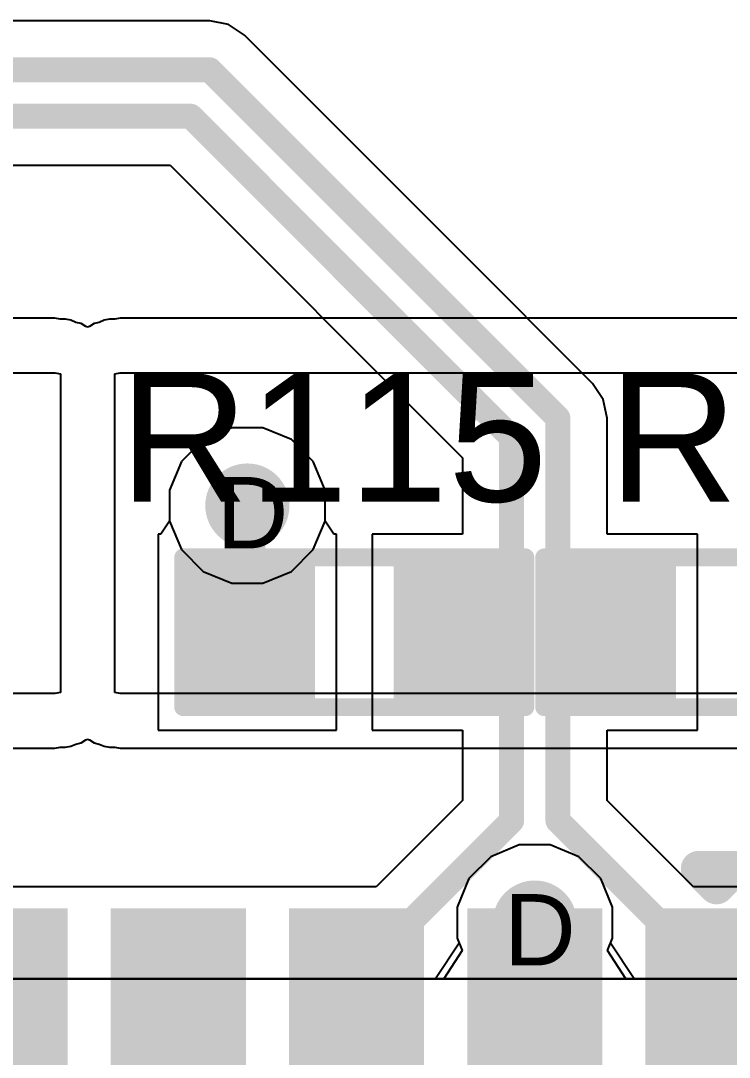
# Model space of a CAD drawing. Header units: inches. Extents: x -11 to 5428, y 0 to 5423.
# Drawn here: x 296.69 to 301.74, y 29.16 to 36.54 of the extents above; entities that cross this region are included whole.
import ezdxf

# ---------------------------------------------------------------- set-up
doc = ezdxf.new("R2010")
doc.units = ezdxf.units.IN
for name, color, linetype in [('Bottom Layer', 5, 'Continuous'), ('Drill Drawing', 1, 'Continuous'), ('GND', 16, 'Continuous'), ('Multi-Layer', 9, 'Continuous'), ('PWR', 76, 'Continuous'), ('Top Layer', 1, 'Continuous'), ('Top Overlay', 2, 'Continuous'), ('Top Paste', 8, 'Continuous'), ('Top Solder', 216, 'Continuous'), ('Via Holes', 16, 'Continuous')]:
    doc.layers.add(name, color=color, linetype=linetype)
doc.styles.add('Arial', font='', dxfattribs={"height": 0.2})
doc.styles.get('Arial').set_extended_font_data('Arial')

# ---------------------------------------------------------------- blocks, each defined once
blk = doc.blocks.new('R___0603_236')
at = {"layer": 'Top Layer'}
for points in [[(-0.3809873, 0.44447968), (-0.3809873, -0.44452032), (-1.1429873, -0.44452032), (-1.1429873, 0.44447968)], [(1.1430127, 0.44447968), (1.1430127, -0.44452032), (0.3810127, -0.44452032), (0.3810127, 0.44447968)]]:
    blk.add_hatch(color=1, dxfattribs=at).paths.add_polyline_path(points)
at = {"layer": 'Top Paste'}
for points in [[(-0.3809873, 0.44447968), (-0.3809873, -0.44452032), (-1.1429873, -0.44452032), (-1.1429873, 0.44447968)], [(1.1430127, 0.44447968), (1.1430127, -0.44452032), (0.3810127, -0.44452032), (0.3810127, 0.44447968)]]:
    blk.add_hatch(color=8, dxfattribs=at).paths.add_polyline_path(points)
at = {"layer": 'Top Solder'}
for points in [[(-0.2793873, 0.54607968), (-0.2793873, -0.54612032), (-1.2445873, -0.54612032), (-1.2445873, 0.54607968)], [(1.2446127, 0.54607968), (1.2446127, -0.54612032), (0.2794127, -0.54612032), (0.2794127, 0.54607968)]]:
    blk.add_hatch(color=216, dxfattribs=at).paths.add_polyline_path(points)
at = {"layer": 'Top Overlay'}
for points in [[(1.2192127, 0.5333796799999999, 0.127, 0.127, 0), (-1.2191873, 0.5333796799999999, 0.127, 0.127, 0)], [(-1.2191873, 0.5333796799999999, 0.127, 0.127, 0), (-1.2191873, -0.53342032, 0.127, 0.127, 0)], [(1.2192127, 0.5333796799999999, 0.127, 0.127, 0), (1.2192127, -0.53342032, 0.127, 0.127, 0)], [(1.2192127, -0.53342032, 0.127, 0.127, 0), (-1.2191873, -0.53342032, 0.127, 0.127, 0)]]:
    blk.add_lwpolyline(points, format="xyseb", dxfattribs=at)
for points in [[(-1.2509373, 0.5333796799999999, 0.0635, 0.0635, 1), (-1.1874373, 0.5333796799999999, 0.0635, 0.0635, 1)], [(-1.2509373, 0.5333796799999999, 0.0635, 0.0635, 1), (-1.1874373, 0.5333796799999999, 0.0635, 0.0635, 1)], [(1.1874627, 0.5333796799999999, 0.0635, 0.0635, 1), (1.2509627, 0.5333796799999999, 0.0635, 0.0635, 1)], [(1.1874627, 0.5333796799999999, 0.0635, 0.0635, 1), (1.2509627, 0.5333796799999999, 0.0635, 0.0635, 1)], [(-1.2509373, -0.53342032, 0.0635, 0.0635, 1), (-1.1874373, -0.53342032, 0.0635, 0.0635, 1)], [(-1.2509373, -0.53342032, 0.0635, 0.0635, 1), (-1.1874373, -0.53342032, 0.0635, 0.0635, 1)], [(1.1874627, -0.53342032, 0.0635, 0.0635, 1), (1.2509627, -0.53342032, 0.0635, 0.0635, 1)], [(1.1874627, -0.53342032, 0.0635, 0.0635, 1), (1.2509627, -0.53342032, 0.0635, 0.0635, 1)]]:
    blk.add_lwpolyline(points, format="xyseb", close=True, dxfattribs=at)
blk = doc.blocks.new('R___0603_237')
at = {"layer": 'Top Layer'}
for points in [[(-0.3809796799999999, 0.4445203199999999), (-0.38097968, -0.44447968), (-1.14297968, -0.4444796799999999), (-1.14297968, 0.4445203200000001)], [(1.14302032, 0.4445203199999999), (1.14302032, -0.44447968), (0.3810203199999999, -0.4444796799999999), (0.3810203200000001, 0.4445203200000001)]]:
    blk.add_hatch(color=1, dxfattribs=at).paths.add_polyline_path(points)
at = {"layer": 'Top Paste'}
for points in [[(-0.3809796799999999, 0.4445203199999999), (-0.38097968, -0.44447968), (-1.14297968, -0.4444796799999999), (-1.14297968, 0.4445203200000001)], [(1.14302032, 0.4445203199999999), (1.14302032, -0.44447968), (0.3810203199999999, -0.4444796799999999), (0.3810203200000001, 0.4445203200000001)]]:
    blk.add_hatch(color=8, dxfattribs=at).paths.add_polyline_path(points)
at = {"layer": 'Top Solder'}
for points in [[(-0.2793796799999999, 0.5461203199999999), (-0.27937968, -0.5460796800000001), (-1.24457968, -0.5460796799999998), (-1.24457968, 0.5461203200000001)], [(1.24462032, 0.5461203199999999), (1.24462032, -0.5460796800000001), (0.2794203199999999, -0.5460796799999998), (0.2794203200000001, 0.5461203200000001)]]:
    blk.add_hatch(color=216, dxfattribs=at).paths.add_polyline_path(points)
at = {"layer": 'Top Overlay'}
for points in [[(-1.21917968, 0.53342032, 0.127, 0.127, 0), (1.21922032, 0.53342032, 0.127, 0.127, 0)], [(-1.21917968, -0.5333796799999999, 0.127, 0.127, 0), (-1.21917968, 0.53342032, 0.127, 0.127, 0)], [(1.21922032, -0.5333796799999999, 0.127, 0.127, 0), (1.21922032, 0.53342032, 0.127, 0.127, 0)], [(-1.21917968, -0.5333796799999999, 0.127, 0.127, 0), (1.21922032, -0.5333796799999999, 0.127, 0.127, 0)]]:
    blk.add_lwpolyline(points, format="xyseb", dxfattribs=at)
for points in [[(-1.25092968, 0.53342032, 0.0635, 0.0635, 1), (-1.18742968, 0.53342032, 0.0635, 0.0635, 1)], [(-1.25092968, 0.53342032, 0.0635, 0.0635, 1), (-1.18742968, 0.53342032, 0.0635, 0.0635, 1)], [(1.18747032, 0.53342032, 0.0635, 0.0635, 1), (1.25097032, 0.53342032, 0.0635, 0.0635, 1)], [(1.18747032, 0.53342032, 0.0635, 0.0635, 1), (1.25097032, 0.53342032, 0.0635, 0.0635, 1)], [(-1.25092968, -0.5333796799999999, 0.0635, 0.0635, 1), (-1.18742968, -0.5333796799999999, 0.0635, 0.0635, 1)], [(-1.25092968, -0.5333796799999999, 0.0635, 0.0635, 1), (-1.18742968, -0.5333796799999999, 0.0635, 0.0635, 1)], [(1.18747032, -0.5333796799999999, 0.0635, 0.0635, 1), (1.25097032, -0.5333796799999999, 0.0635, 0.0635, 1)], [(1.18747032, -0.5333796799999999, 0.0635, 0.0635, 1), (1.25097032, -0.5333796799999999, 0.0635, 0.0635, 1)]]:
    blk.add_lwpolyline(points, format="xyseb", close=True, dxfattribs=at)
blk = doc.blocks.new('H1102NLT_243')
at = {"layer": 'Top Layer'}
for points in [[(-5.09999996, 4.82498019), (-3.43000076, 4.82498019), (-3.43000076, 4.06497917), (-5.09999996, 4.06497917)], [(-5.09999996, 3.55498019), (-3.43000076, 3.55498019), (-3.43000076, 2.79497917), (-5.09999996, 2.79497917)], [(-5.09999996, 2.28498019), (-3.43000076, 2.28498019), (-3.43000076, 1.52497917), (-5.09999996, 1.52497917)], [(-5.09999996, 1.01498019), (-3.43000076, 1.01498019), (-3.43000076, 0.25497917), (-5.09999996, 0.25497917)], [(-5.09999996, -0.25501981), (-3.43000076, -0.25501981), (-3.43000076, -1.01502083), (-5.09999996, -1.01502083)]]:
    blk.add_hatch(color=1, dxfattribs=at).paths.add_polyline_path(points)
at = {"layer": 'Top Paste'}
for points in [[(-5.09999996, 4.82498019), (-3.43000076, 4.82498019), (-3.43000076, 4.06497917), (-5.09999996, 4.06497917)], [(-5.09999996, 3.55498019), (-3.43000076, 3.55498019), (-3.43000076, 2.79497917), (-5.09999996, 2.79497917)], [(-5.09999996, 2.28498019), (-3.43000076, 2.28498019), (-3.43000076, 1.52497917), (-5.09999996, 1.52497917)], [(-5.09999996, 1.01498019), (-3.43000076, 1.01498019), (-3.43000076, 0.25497917), (-5.09999996, 0.25497917)], [(-5.09999996, -0.25501981), (-3.43000076, -0.25501981), (-3.43000076, -1.01502083), (-5.09999996, -1.01502083)]]:
    blk.add_hatch(color=8, dxfattribs=at).paths.add_polyline_path(points)
at = {"layer": 'Top Solder'}
for points in [[(-5.20159996, 4.926580189999999), (-3.32840076, 4.926580189999999), (-3.32840076, 3.96337917), (-5.20159996, 3.96337917)], [(-5.20159996, 3.65658019), (-3.32840076, 3.65658019), (-3.32840076, 2.69337917), (-5.20159996, 2.69337917)], [(-5.20159996, 2.38658019), (-3.32840076, 2.38658019), (-3.32840076, 1.42337917), (-5.20159996, 1.42337917)], [(-5.20159996, 1.11658019), (-3.32840076, 1.11658019), (-3.32840076, 0.15337917), (-5.20159996, 0.15337917)], [(-5.20159996, -0.15341981), (-3.32840076, -0.15341981), (-3.32840076, -1.11662083), (-5.20159996, -1.11662083)]]:
    blk.add_hatch(color=216, dxfattribs=at).paths.add_polyline_path(points)
at = {"layer": 'Top Overlay'}
for points in [[(-5.48420036, 4.343379679999999, 0.254, 0.254, 0), (-5.48420036, 4.59737968, 0.254, 0.254, 0)], [(-5.357200359999999, 4.47037968, 0.254, 0.254, 0), (-5.48420036, 4.59737968, 0.254, 0.254, 0)], [(-5.48420036, 4.343379679999999, 0.254, 0.254, 0), (-5.357200359999999, 4.47037968, 0.254, 0.254, 0)]]:
    blk.add_lwpolyline(points, format="xyseb", dxfattribs=at)
for points in [[(-5.547700359999999, 4.59737968, 0.127, 0.127, 1), (-5.42070036, 4.59737968, 0.127, 0.127, 1)], [(-5.547700359999999, 4.59737968, 0.127, 0.127, 1), (-5.42070036, 4.59737968, 0.127, 0.127, 1)], [(-5.42070036, 4.47037968, 0.127, 0.127, 1), (-5.29370036, 4.47037968, 0.127, 0.127, 1)], [(-5.42070036, 4.47037968, 0.127, 0.127, 1), (-5.29370036, 4.47037968, 0.127, 0.127, 1)], [(-5.547700359999999, 4.343379679999999, 0.127, 0.127, 1), (-5.42070036, 4.343379679999999, 0.127, 0.127, 1)], [(-5.547700359999999, 4.343379679999999, 0.127, 0.127, 1), (-5.42070036, 4.343379679999999, 0.127, 0.127, 1)]]:
    blk.add_lwpolyline(points, format="xyseb", close=True, dxfattribs=at)

msp = doc.modelspace()

# ---------------------------------------------------------------- hatches: boundary and pattern name
at = {"layer": 'Bottom Layer'}
h = msp.add_hatch(color=5, dxfattribs=at)
edge = h.paths.add_edge_path()
edge.add_arc((298.3094999, 33.0897611), 0.2999994, 0, 360)
h = msp.add_hatch(color=5, dxfattribs=at)
edge = h.paths.add_edge_path()
edge.add_arc((300.3577051, 30.1191803), 0.2999994, 0, 360)
at = {"layer": 'GND'}
h = msp.add_hatch(color=16, dxfattribs=at)
edge = h.paths.add_edge_path()
edge.add_arc((298.3094999, 33.0897611), 0.2999994, 0, 360)
h = msp.add_hatch(color=16, dxfattribs=at)
edge = h.paths.add_edge_path()
edge.add_arc((300.3577051, 30.1191803), 0.2999994, 0, 360)
at = {"layer": 'PWR'}
h = msp.add_hatch(color=76, dxfattribs=at)
edge = h.paths.add_edge_path()
edge.add_arc((298.3094999, 33.0897611), 0.2999994, 0, 360)
h = msp.add_hatch(color=76, dxfattribs=at)
edge = h.paths.add_edge_path()
edge.add_arc((300.3577051, 30.1191803), 0.2999994, 0, 360)
at = {"layer": 'Top Layer'}
h = msp.add_hatch(color=1, dxfattribs=at)
edge = h.paths.add_edge_path()
edge.add_arc((298.3094999, 33.0897611), 0.2999994, 0, 360)
h = msp.add_hatch(color=1, dxfattribs=at)
edge = h.paths.add_edge_path()
edge.add_arc((300.3577051, 30.1191803), 0.2999994, 0, 360)
at = {"layer": 'Via Holes'}
h = msp.add_hatch(color=7, dxfattribs=at)
edge = h.paths.add_edge_path()
edge.add_arc((298.3094999, 33.0897611), 0.1499997, 0, 360)
h = msp.add_hatch(color=7, dxfattribs=at)
edge = h.paths.add_edge_path()
edge.add_arc((300.3577051, 30.1191803), 0.1499997, 0, 360)

# ---------------------------------------------------------------- linework, layer by layer
at = {"layer": 'Bottom Layer'}
for p, q in [((298.199302, 33.6437605), (297.99568544, 33.5594198)), ((298.4196978, 33.6437605), (298.199302, 33.6437605)), ((298.62331436, 33.5594198), (298.4196978, 33.6437605)), ((297.99568544, 33.5594198), (297.8398412, 33.40357556)), ((298.7791586, 33.40357556), (298.62331436, 33.5594198)), ((297.8398412, 33.40357556), (297.7555005, 33.199959)), ((298.8634992999999, 33.199959), (298.7791586, 33.40357556)), ((297.7555005, 33.199959), (297.7555005, 32.9795632)), ((298.8634992999999, 32.9795632), (298.8634992999999, 33.199959)), ((297.7555005, 32.9795632), (297.8398412, 32.77594664)), ((298.7791586, 32.77594664), (298.8634992999999, 32.9795632)), ((297.8398412, 32.77594664), (297.99568544, 32.6201024)), ((298.62331436, 32.6201024), (298.7791586, 32.77594664)), ((297.99568544, 32.6201024), (298.199302, 32.53576169999999)), ((298.4196978, 32.53576169999999), (298.62331436, 32.6201024)), ((298.199302, 32.53576169999999), (298.4196978, 32.53576169999999)), ((300.2475072, 30.6731797), (300.04389064, 30.588839)), ((300.467903, 30.6731797), (300.2475072, 30.6731797)), ((300.67151956, 30.588839), (300.467903, 30.6731797)), ((300.04389064, 30.588839), (299.8880464, 30.43299476)), ((300.8273638, 30.43299476), (300.67151956, 30.588839)), ((299.8880464, 30.43299476), (299.8037057, 30.2293782)), ((300.9117045, 30.2293782), (300.8273638, 30.43299476)), ((299.8037057, 30.2293782), (299.8037057, 30.0089824)), ((300.9117045, 30.0089824), (300.9117045, 30.2293782)), ((299.8037057, 30.0089824), (299.83999214, 29.92138288)), ((300.87541806, 29.92138288), (300.9117045, 30.0089824)), ((299.83999214, 29.92138288), (299.70973586, 29.71818034)), ((301.00567434, 29.71818034), (300.87541806, 29.92138288)), ((299.70973586, 29.71818034), (294.65567434, 29.71818034)), ((303.53272542, 29.71818034), (301.00567434, 29.71818034))]:
    msp.add_line(p, q, dxfattribs=at)
at = {"layer": 'GND'}
for p, q in [((298.199302, 33.6437605), (297.99568544, 33.5594198)), ((298.4196978, 33.6437605), (298.199302, 33.6437605)), ((298.62331436, 33.5594198), (298.4196978, 33.6437605)), ((297.99568544, 33.5594198), (297.8398412, 33.40357556)), ((298.7791586, 33.40357556), (298.62331436, 33.5594198)), ((297.8398412, 33.40357556), (297.7555005, 33.199959)), ((298.8634992999999, 33.199959), (298.7791586, 33.40357556)), ((297.7555005, 33.199959), (297.7555005, 32.9795632)), ((298.8634992999999, 32.9795632), (298.8634992999999, 33.199959)), ((297.7555005, 32.9795632), (297.8398412, 32.77594664)), ((298.7791586, 32.77594664), (298.8634992999999, 32.9795632)), ((297.8398412, 32.77594664), (297.99568544, 32.6201024)), ((298.62331436, 32.6201024), (298.7791586, 32.77594664)), ((297.99568544, 32.6201024), (298.199302, 32.53576169999999)), ((298.4196978, 32.53576169999999), (298.62331436, 32.6201024)), ((298.199302, 32.53576169999999), (298.4196978, 32.53576169999999)), ((300.2475072, 30.6731797), (300.04389064, 30.588839)), ((300.467903, 30.6731797), (300.2475072, 30.6731797)), ((300.67151956, 30.588839), (300.467903, 30.6731797)), ((300.04389064, 30.588839), (299.8880464, 30.43299476)), ((300.8273638, 30.43299476), (300.67151956, 30.588839)), ((299.8880464, 30.43299476), (299.8037057, 30.2293782)), ((300.9117045, 30.2293782), (300.8273638, 30.43299476)), ((299.8037057, 30.2293782), (299.8037057, 30.0089824)), ((300.9117045, 30.0089824), (300.9117045, 30.2293782)), ((299.8037057, 30.0089824), (299.81894824, 29.97218287999999)), ((300.89646196, 29.97218287999999), (300.9117045, 30.0089824)), ((299.81894824, 29.97218287999999), (299.64923052, 29.71818034)), ((301.0661796799999, 29.71818034), (300.89646196, 29.97218287999999)), ((299.64923052, 29.71818034), (294.71617968, 29.71818034)), ((303.53272542, 29.71818034), (301.0661796799999, 29.71818034))]:
    msp.add_line(p, q, dxfattribs=at)
at = {"layer": 'Multi-Layer'}
msp.add_line((290.83272542, 29.71818034), (303.53272542, 29.71818034), dxfattribs=at)
at = {"layer": 'PWR'}
for p, q in [((296.93855268, 34.42447775999999), (290.18790832, 34.42447775999999)), ((296.97607102, 34.41701524), (296.93855268, 34.42447775999999)), ((297.01433358, 34.41701524), (296.97607102, 34.41701524)), ((297.0525936, 34.4094054), (297.01433358, 34.41701524)), ((297.08794786, 34.3947623), (297.0525936, 34.4094054)), ((297.28949686, 34.4094054), (297.2541426, 34.3947623)), ((297.32775688, 34.41701524), (297.28949686, 34.4094054)), ((297.36601944, 34.41701524), (297.32775688, 34.41701524)), ((297.40353778, 34.42447775999999), (297.36601944, 34.41701524)), ((304.17755268, 34.42447775999999), (297.40353778, 34.42447775999999)), ((297.12547128, 34.38729724), (297.08794786, 34.3947623)), ((297.15728224, 34.36604251999999), (297.12547128, 34.38729724)), ((297.1710465, 34.36034022), (297.15728224, 34.36604251999999)), ((297.18480822, 34.36604251999999), (297.1710465, 34.36034022)), ((297.21661918, 34.38729724), (297.18480822, 34.36604251999999)), ((297.2541426, 34.3947623), (297.21661918, 34.38729724)), ((290.18790832, 34.03601269999999), (296.93855268, 34.03601269999999)), ((296.93855268, 34.03601269999999), (296.9768127, 34.02840286)), ((297.36527776, 34.02840286), (297.40353778, 34.03601269999999)), ((297.40353778, 34.03601269999999), (304.17755268, 34.03601269999999)), ((296.9768127, 34.02840286), (296.9768127, 31.75762254)), ((297.36527776, 31.75762254), (297.36527776, 34.02840286)), ((296.93855268, 31.7500127), (290.1496483, 31.7500127)), ((296.9768127, 31.75762254), (296.93855268, 31.7500127)), ((297.40353778, 31.7500127), (297.36527776, 31.75762254)), ((302.81303928, 31.7500127), (297.40353778, 31.7500127)), ((297.0525936, 31.37662), (297.08794786, 31.3912631)), ((297.08794786, 31.3912631), (297.12547128, 31.39872816)), ((297.12547128, 31.39872816), (297.15728224, 31.41998288)), ((297.15728224, 31.41998288), (297.1710465, 31.42568518)), ((297.1710465, 31.42568518), (297.18480822, 31.41998288)), ((297.18480822, 31.41998288), (297.21661918, 31.39872816)), ((297.21661918, 31.39872816), (297.2541426, 31.3912631)), ((297.2541426, 31.3912631), (297.28949686, 31.37662)), ((290.42142068, 31.36154764), (296.93855268, 31.36154764)), ((296.93855268, 31.36154764), (296.97607102, 31.36901016)), ((296.97607102, 31.36901016), (297.01433358, 31.36901016)), ((297.01433358, 31.36901016), (297.0525936, 31.37662)), ((297.28949686, 31.37662), (297.32775688, 31.36901016)), ((297.32775688, 31.36901016), (297.36601944, 31.36901016)), ((297.36601944, 31.36901016), (297.40353778, 31.36154764)), ((297.40353778, 31.36154764), (302.49080472, 31.36154764)), ((303.53272542, 29.71818034), (290.83272542, 29.71818034))]:
    msp.add_line(p, q, dxfattribs=at)
at = {"layer": 'Top Layer'}
for p, q in [((298.04144862, 36.5430562), (293.83445678, 36.5430562)), ((298.17524312, 36.51644208), (298.04144862, 36.5430562)), ((298.28866682, 36.4406561), (298.17524312, 36.51644208)), ((299.82018268, 34.90914024), (298.28866682, 36.4406561)), ((293.49901168, 35.5136196), (297.75985914, 35.5136196)), ((297.75985914, 35.5136196), (299.8430122, 33.43046654)), ((299.82018776, 34.90913262), (299.82018268, 34.90914024)), ((300.7700487, 33.95927422), (299.82018776, 34.90913262)), ((300.84583468, 33.84584798), (300.7700487, 33.95927422)), ((300.87245134, 33.71205602), (300.84583468, 33.84584798)), ((300.8724488, 33.71204332), (300.87245134, 33.71205602)), ((300.8724488, 32.8857483), (300.8724488, 33.71204332)), ((298.199302, 33.6437605), (297.99568544, 33.5594198)), ((298.4196978, 33.6437605), (298.199302, 33.6437605)), ((298.62331436, 33.5594198), (298.4196978, 33.6437605)), ((297.99568544, 33.5594198), (297.8398412, 33.40357556)), ((298.7791586, 33.40357556), (298.62331436, 33.5594198)), ((297.8398412, 33.40357556), (297.7555005, 33.199959)), ((298.8634992999999, 33.199959), (298.7791586, 33.40357556)), ((299.8430122, 33.43046654), (299.8430122, 32.8857483)), ((297.7555005, 33.199959), (297.7555005, 32.97956574)), ((298.8634992999999, 32.97956574), (298.8634992999999, 33.199959)), ((297.7555005, 32.97956574), (297.6928133, 32.8857483)), ((298.9261865, 32.8857483), (298.8634992999999, 32.97956574)), ((297.6928133, 32.8857483), (297.6744999, 32.8857483)), ((297.6744999, 32.8857483), (297.6744999, 31.4887483)), ((298.9444999, 32.8857483), (298.9261865, 32.8857483)), ((298.9444999, 31.4887483), (298.9444999, 32.8857483)), ((299.8430122, 32.8857483), (299.1984999, 32.8857483)), ((299.1984999, 32.8857483), (299.1984999, 31.4887483)), ((301.5169610999999, 32.8857483), (300.8724488, 32.8857483)), ((301.5169610999999, 31.4887483), (301.5169610999999, 32.8857483)), ((297.6744999, 31.4887483), (298.9444999, 31.4887483)), ((299.1984999, 31.4887483), (299.8430122, 31.4887483)), ((299.8430122, 31.4887483), (299.8430122, 31.24324968)), ((300.8724488, 31.10637669999999), (300.8724488, 31.4887483)), ((300.8724488, 31.4887483), (301.5169610999999, 31.4887483)), ((299.8430122, 31.24324968), (299.8429868, 31.24312268)), ((299.8429868, 31.24312268), (299.8429868, 30.98889661999999)), ((300.8724234, 31.1062497), (300.8724488, 31.10637669999999)), ((300.8724234, 30.98889661999999), (300.8724234, 31.1062497)), ((299.8429868, 30.98889661999999), (299.22727048, 30.3731803)), ((301.48813972, 30.3731803), (300.8724234, 30.98889661999999)), ((297.18169926, 30.3731803), (295.91371094, 30.3731803)), ((297.18371094, 30.37318538), (297.18169926, 30.37318538)), ((297.18169926, 30.37318538), (297.18169926, 30.3731803)), ((297.18371094, 30.3731803), (297.18371094, 30.37318538)), ((298.45169926, 30.3731803), (297.18371094, 30.3731803)), ((298.45371094, 30.37318538), (298.45169926, 30.37318538)), ((298.45169926, 30.37318538), (298.45169926, 30.3731803)), ((298.45371094, 30.3731803), (298.45371094, 30.37318538)), ((299.22727048, 30.3731803), (298.45371094, 30.3731803)), ((302.26170434, 30.3731803), (301.48813972, 30.3731803))]:
    msp.add_line(p, q, dxfattribs=at)
for points in [[(293.63578306, 36.1934379, 0.1778, 0.1778, 0), (298.04144862, 36.1934379, 0.1778, 0.1778, 0)], [(298.04144862, 36.1934379, 0.1778, 0.1778, 0), (299.57296448, 34.66192204, 0.1778, 0.1778, 0)], [(293.49901168, 35.86323789999999, 0.1778, 0.1778, 0), (297.90467724, 35.86323789999999, 0.1778, 0.1778, 0)], [(297.90467724, 35.86323789999999, 0.1778, 0.1778, 0), (300.1926305, 33.57528464, 0.1778, 0.1778, 0)], [(299.57296448, 34.6619195, 0.1778, 0.1778, 0), (299.57296448, 34.66192204, 0.1778, 0.1778, 0)], [(299.57296448, 34.6619195, 0.1778, 0.1778, 0), (299.68598686, 34.54889712, 0.1778, 0.1778, 0)], [(299.68598686, 34.54889712, 0.1778, 0.1778, 0), (300.5228305, 33.71205602, 0.1778, 0.1778, 0)], [(300.5228305, 32.6098789, 0.1778, 0.1778, 0), (300.5228305, 33.71205602, 0.1778, 0.1778, 0)], [(300.1926305, 32.6098789, 0.1778, 0.1778, 0), (300.1926305, 33.57528464, 0.1778, 0.1778, 0)], [(298.3094999, 32.18724829999999, 0.254, 0.254, 0), (298.3094999, 33.0897611, 0.254, 0.254, 0)], [(299.8334999, 32.2507483, 0.1778, 0.1778, 0), (300.1926305, 32.6098789, 0.1778, 0.1778, 0)], [(300.5228305, 32.6098789, 0.1778, 0.1778, 0), (300.8819611, 32.2507483, 0.1778, 0.1778, 0)], [(299.8334999, 32.18724829999999, 0.1778, 0.1778, 0), (299.8334999, 32.2507483, 0.1778, 0.1778, 0)], [(300.8819611, 32.18724829999999, 0.1778, 0.1778, 0), (300.8819611, 32.2507483, 0.1778, 0.1778, 0)], [(299.8334999, 32.1237483, 0.1778, 0.1778, 0), (299.8334999, 32.18724829999999, 0.1778, 0.1778, 0)], [(300.8819611, 32.1237483, 0.1778, 0.1778, 0), (300.8819611, 32.18724829999999, 0.1778, 0.1778, 0)], [(299.8334999, 32.1237483, 0.1778, 0.1778, 0), (300.1926305, 31.7646177, 0.1778, 0.1778, 0)], [(300.5228305, 31.7646177, 0.1778, 0.1778, 0), (300.8819611, 32.1237483, 0.1778, 0.1778, 0)], [(300.1926305, 31.24314808, 0.1778, 0.1778, 0), (300.1926305, 31.7646177, 0.1778, 0.1778, 0)], [(300.5228305, 31.10637669999999, 0.1778, 0.1778, 0), (300.5228305, 31.7646177, 0.1778, 0.1778, 0)], [(300.1926051, 31.24312268, 0.1778, 0.1778, 0), (300.1926305, 31.24314808, 0.1778, 0.1778, 0)], [(300.1926051, 30.84407852, 0.1778, 0.1778, 0), (300.1926051, 31.24312268, 0.1778, 0.1778, 0)], [(300.5228051, 31.1063513, 0.1778, 0.1778, 0), (300.5228305, 31.10637669999999, 0.1778, 0.1778, 0)], [(300.5228051, 30.84407852, 0.1778, 0.1778, 0), (300.5228051, 31.1063513, 0.1778, 0.1778, 0)], [(299.0877051, 29.73917852, 0.1778, 0.1778, 0), (300.1926051, 30.84407852, 0.1778, 0.1778, 0)], [(300.5228051, 30.84407852, 0.1778, 0.1778, 0), (301.6277051, 29.73917852, 0.1778, 0.1778, 0)], [(299.0877051, 29.2841807, 0.1778, 0.1778, 0), (299.0877051, 29.73917852, 0.1778, 0.1778, 0)], [(301.6277051, 29.2841807, 0.1778, 0.1778, 0), (301.6277051, 29.73917852, 0.1778, 0.1778, 0)]]:
    msp.add_lwpolyline(points, format="xyseb", dxfattribs=at)
for points in [[(297.99699862, 36.1934379, 0.08889999999999999, 0.08889999999999999, 1), (298.08589862, 36.1934379, 0.08889999999999999, 0.08889999999999999, 1)], [(297.99699862, 36.1934379, 0.08889999999999999, 0.08889999999999999, 1), (298.08589862, 36.1934379, 0.08889999999999999, 0.08889999999999999, 1)], [(297.86022724, 35.86323789999999, 0.08889999999999999, 0.08889999999999999, 1), (297.94912724, 35.86323789999999, 0.08889999999999999, 0.08889999999999999, 1)], [(297.86022724, 35.86323789999999, 0.08889999999999999, 0.08889999999999999, 1), (297.94912724, 35.86323789999999, 0.08889999999999999, 0.08889999999999999, 1)], [(299.52851448, 34.66192204, 0.08889999999999999, 0.08889999999999999, 1), (299.61741448, 34.66192204, 0.08889999999999999, 0.08889999999999999, 1)], [(299.52851448, 34.66192204, 0.08889999999999999, 0.08889999999999999, 1), (299.61741448, 34.66192204, 0.08889999999999999, 0.08889999999999999, 1)], [(299.52851448, 34.6619195, 0.08889999999999999, 0.08889999999999999, 1), (299.61741448, 34.6619195, 0.08889999999999999, 0.08889999999999999, 1)], [(299.52851448, 34.6619195, 0.08889999999999999, 0.08889999999999999, 1), (299.61741448, 34.6619195, 0.08889999999999999, 0.08889999999999999, 1)], [(299.64153686, 34.54889712, 0.08889999999999999, 0.08889999999999999, 1), (299.7304368599999, 34.54889712, 0.08889999999999999, 0.08889999999999999, 1)], [(299.64153686, 34.54889712, 0.08889999999999999, 0.08889999999999999, 1), (299.7304368599999, 34.54889712, 0.08889999999999999, 0.08889999999999999, 1)], [(300.4783805, 33.71205602, 0.08889999999999999, 0.08889999999999999, 1), (300.5672805, 33.71205602, 0.08889999999999999, 0.08889999999999999, 1)], [(300.4783805, 33.71205602, 0.08889999999999999, 0.08889999999999999, 1), (300.5672805, 33.71205602, 0.08889999999999999, 0.08889999999999999, 1)], [(300.1481805, 33.57528464, 0.08889999999999999, 0.08889999999999999, 1), (300.2370805, 33.57528464, 0.08889999999999999, 0.08889999999999999, 1)], [(300.1481805, 33.57528464, 0.08889999999999999, 0.08889999999999999, 1), (300.2370805, 33.57528464, 0.08889999999999999, 0.08889999999999999, 1)], [(298.2459999, 33.0897611, 0.127, 0.127, 1), (298.3729999, 33.0897611, 0.127, 0.127, 1)], [(300.1481805, 32.6098789, 0.08889999999999999, 0.08889999999999999, 1), (300.2370805, 32.6098789, 0.08889999999999999, 0.08889999999999999, 1)], [(300.1481805, 32.6098789, 0.08889999999999999, 0.08889999999999999, 1), (300.2370805, 32.6098789, 0.08889999999999999, 0.08889999999999999, 1)], [(300.4783805, 32.6098789, 0.08889999999999999, 0.08889999999999999, 1), (300.5672805, 32.6098789, 0.08889999999999999, 0.08889999999999999, 1)], [(300.4783805, 32.6098789, 0.08889999999999999, 0.08889999999999999, 1), (300.5672805, 32.6098789, 0.08889999999999999, 0.08889999999999999, 1)], [(299.7890499, 32.2507483, 0.08889999999999999, 0.08889999999999999, 1), (299.8779499, 32.2507483, 0.08889999999999999, 0.08889999999999999, 1)], [(299.7890499, 32.2507483, 0.08889999999999999, 0.08889999999999999, 1), (299.8779499, 32.2507483, 0.08889999999999999, 0.08889999999999999, 1)], [(300.8375111, 32.2507483, 0.08889999999999999, 0.08889999999999999, 1), (300.9264111, 32.2507483, 0.08889999999999999, 0.08889999999999999, 1)], [(300.8375111, 32.2507483, 0.08889999999999999, 0.08889999999999999, 1), (300.9264111, 32.2507483, 0.08889999999999999, 0.08889999999999999, 1)], [(298.2459999, 32.18724829999999, 0.127, 0.127, 1), (298.3729999, 32.18724829999999, 0.127, 0.127, 1)], [(299.7890499, 32.18724829999999, 0.08889999999999999, 0.08889999999999999, 1), (299.8779499, 32.18724829999999, 0.08889999999999999, 0.08889999999999999, 1)], [(299.7890499, 32.18724829999999, 0.08889999999999999, 0.08889999999999999, 1), (299.8779499, 32.18724829999999, 0.08889999999999999, 0.08889999999999999, 1)], [(300.8375111, 32.18724829999999, 0.08889999999999999, 0.08889999999999999, 1), (300.9264111, 32.18724829999999, 0.08889999999999999, 0.08889999999999999, 1)], [(300.8375111, 32.18724829999999, 0.08889999999999999, 0.08889999999999999, 1), (300.9264111, 32.18724829999999, 0.08889999999999999, 0.08889999999999999, 1)], [(299.7890499, 32.1237483, 0.08889999999999999, 0.08889999999999999, 1), (299.8779499, 32.1237483, 0.08889999999999999, 0.08889999999999999, 1)], [(299.7890499, 32.1237483, 0.08889999999999999, 0.08889999999999999, 1), (299.8779499, 32.1237483, 0.08889999999999999, 0.08889999999999999, 1)], [(300.8375111, 32.1237483, 0.08889999999999999, 0.08889999999999999, 1), (300.9264111, 32.1237483, 0.08889999999999999, 0.08889999999999999, 1)], [(300.8375111, 32.1237483, 0.08889999999999999, 0.08889999999999999, 1), (300.9264111, 32.1237483, 0.08889999999999999, 0.08889999999999999, 1)], [(300.1481805, 31.7646177, 0.08889999999999999, 0.08889999999999999, 1), (300.2370805, 31.7646177, 0.08889999999999999, 0.08889999999999999, 1)], [(300.1481805, 31.7646177, 0.08889999999999999, 0.08889999999999999, 1), (300.2370805, 31.7646177, 0.08889999999999999, 0.08889999999999999, 1)], [(300.4783805, 31.7646177, 0.08889999999999999, 0.08889999999999999, 1), (300.5672805, 31.7646177, 0.08889999999999999, 0.08889999999999999, 1)], [(300.4783805, 31.7646177, 0.08889999999999999, 0.08889999999999999, 1), (300.5672805, 31.7646177, 0.08889999999999999, 0.08889999999999999, 1)], [(300.1481551, 31.24312268, 0.08889999999999999, 0.08889999999999999, 1), (300.2370551, 31.24312268, 0.08889999999999999, 0.08889999999999999, 1)], [(300.1481551, 31.24312268, 0.08889999999999999, 0.08889999999999999, 1), (300.2370551, 31.24312268, 0.08889999999999999, 0.08889999999999999, 1)], [(300.1481805, 31.24314808, 0.08889999999999999, 0.08889999999999999, 1), (300.2370805, 31.24314808, 0.08889999999999999, 0.08889999999999999, 1)], [(300.1481805, 31.24314808, 0.08889999999999999, 0.08889999999999999, 1), (300.2370805, 31.24314808, 0.08889999999999999, 0.08889999999999999, 1)], [(300.4783551, 31.1063513, 0.08889999999999999, 0.08889999999999999, 1), (300.5672551, 31.1063513, 0.08889999999999999, 0.08889999999999999, 1)], [(300.4783551, 31.1063513, 0.08889999999999999, 0.08889999999999999, 1), (300.5672551, 31.1063513, 0.08889999999999999, 0.08889999999999999, 1)], [(300.4783805, 31.10637669999999, 0.08889999999999999, 0.08889999999999999, 1), (300.5672805, 31.10637669999999, 0.08889999999999999, 0.08889999999999999, 1)], [(300.4783805, 31.10637669999999, 0.08889999999999999, 0.08889999999999999, 1), (300.5672805, 31.10637669999999, 0.08889999999999999, 0.08889999999999999, 1)], [(300.1481551, 30.84407852, 0.08889999999999999, 0.08889999999999999, 1), (300.2370551, 30.84407852, 0.08889999999999999, 0.08889999999999999, 1)], [(300.1481551, 30.84407852, 0.08889999999999999, 0.08889999999999999, 1), (300.2370551, 30.84407852, 0.08889999999999999, 0.08889999999999999, 1)], [(300.4783551, 30.84407852, 0.08889999999999999, 0.08889999999999999, 1), (300.5672551, 30.84407852, 0.08889999999999999, 0.08889999999999999, 1)], [(300.4783551, 30.84407852, 0.08889999999999999, 0.08889999999999999, 1), (300.5672551, 30.84407852, 0.08889999999999999, 0.08889999999999999, 1)], [(299.0432551, 29.73917852, 0.08889999999999999, 0.08889999999999999, 1), (299.1321551, 29.73917852, 0.08889999999999999, 0.08889999999999999, 1)], [(299.0432551, 29.73917852, 0.08889999999999999, 0.08889999999999999, 1), (299.1321551, 29.73917852, 0.08889999999999999, 0.08889999999999999, 1)], [(301.5832551, 29.73917852, 0.08889999999999999, 0.08889999999999999, 1), (301.6721551, 29.73917852, 0.08889999999999999, 0.08889999999999999, 1)], [(301.5832551, 29.73917852, 0.08889999999999999, 0.08889999999999999, 1), (301.6721551, 29.73917852, 0.08889999999999999, 0.08889999999999999, 1)], [(299.0432551, 29.2841807, 0.08889999999999999, 0.08889999999999999, 1), (299.1321551, 29.2841807, 0.08889999999999999, 0.08889999999999999, 1)], [(301.5832551, 29.2841807, 0.08889999999999999, 0.08889999999999999, 1), (301.6721551, 29.2841807, 0.08889999999999999, 0.08889999999999999, 1)]]:
    msp.add_lwpolyline(points, format="xyseb", close=True, dxfattribs=at)

# ---------------------------------------------------------------- block references
msp.add_blockref('R___0603_237', (299.07147958, 32.18722798))
for name, p, rotation in [('R___0603_236', (301.6439738, 32.18722798), 180), ('H1102NLT_243', (297.18272542, 25.01918034), 270)]:
    msp.add_blockref(name, p, dxfattribs=dict(rotation=rotation))

# ---------------------------------------------------------------- texts
at = {"layer": 'Drill Drawing', "style": 'Arial'}
for p in [(298.0894216, 32.78504492), (300.1376268, 29.81446412)]:
    msp.add_text('D', height=0.508, dxfattribs=at).set_placement(p)
at = {"layer": 'Top Overlay', "style": 'Arial'}
for s, p in [('R115', (297.3956841, 33.11823196)), ('R114', (300.88245386, 33.11823196))]:
    msp.add_text(s, height=0.9143999999999999, dxfattribs=at).set_placement(p)

doc.saveas('drawing.dxf')
